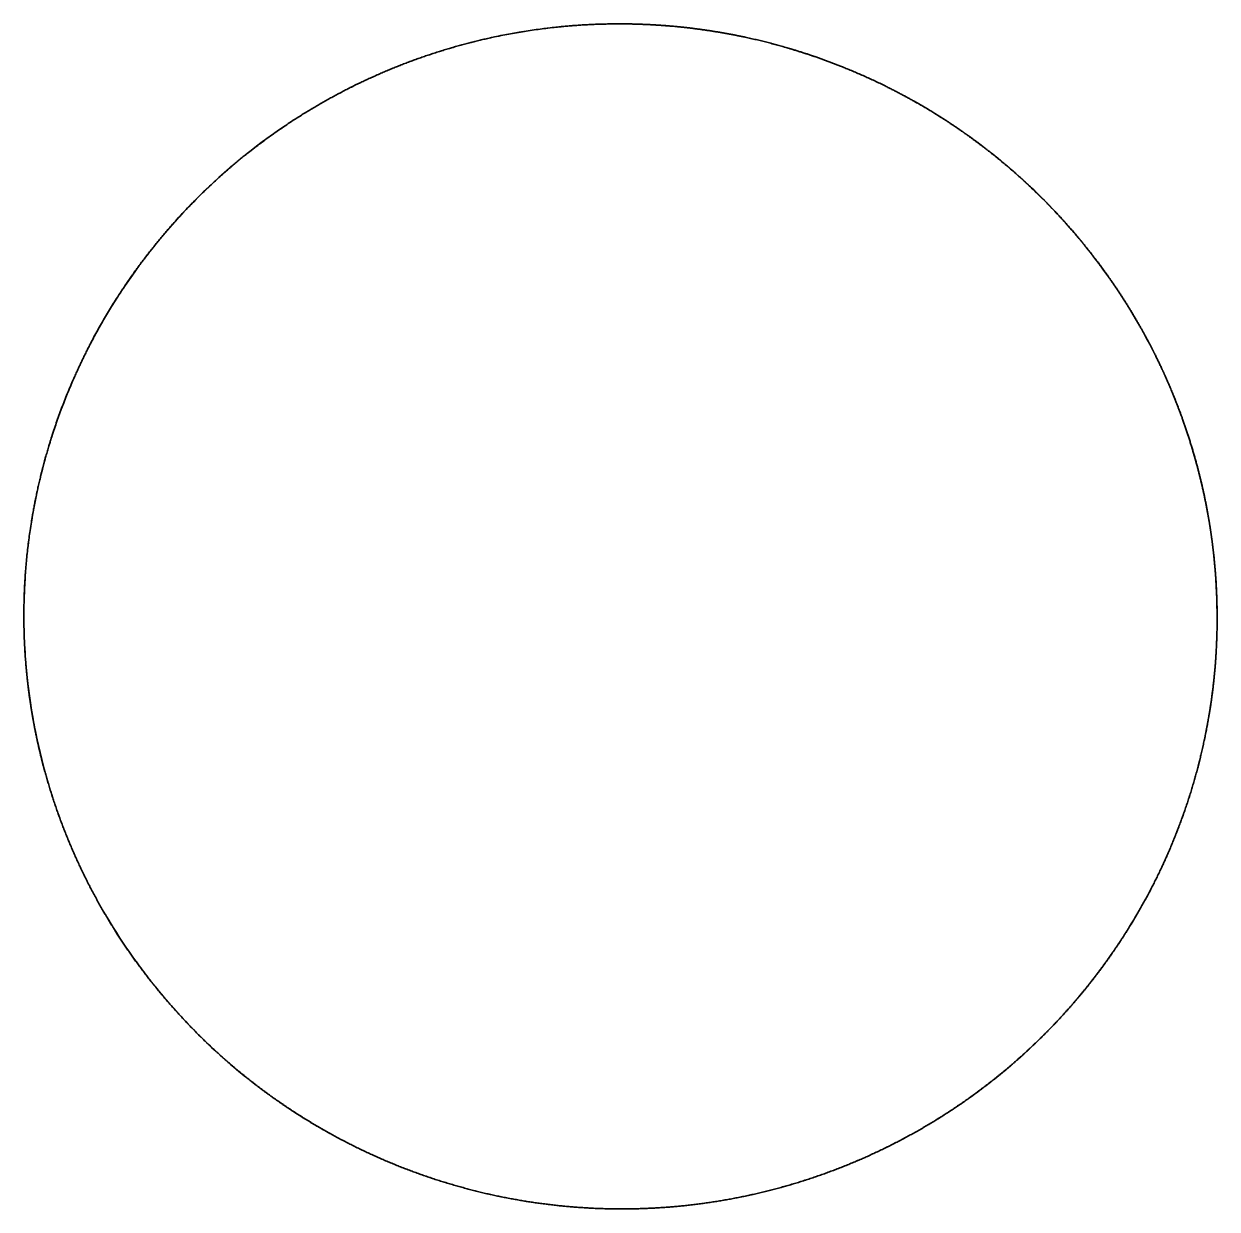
# Model space of a CAD drawing. Header units: millimetres. Extents: x 0 to 2650, y -1173 to 718.
# Drawn here: x 455.64 to 492.64, y -830.66 to -793.91 of the extents above; entities that cross this region are included whole.
import ezdxf

# ---------------------------------------------------------------- set-up
doc = ezdxf.new("R2010")
doc.units = ezdxf.units.MM
doc.layers.add('Blocks', color=7, linetype='Continuous')
doc.layers.add('Blocks$Inner', color=7, linetype='Continuous', lineweight=25, true_color=0x007f00)
doc.layers.add('Blocks$Outline', color=7, linetype='Continuous', lineweight=35, true_color=0xff3f3f)

# ---------------------------------------------------------------- blocks, each defined once
blk = doc.blocks.new('Balcony Lounge Bench Top')
at = {"layer": 'Blocks$Inner'}
for points, knots in [([(508.288, -232.983), (507.757, -232.983), (507.225, -233.006), (506.389, -233.079), (506.087, -233.113), (505.487, -233.196), (505.19, -233.245), (504.302, -233.412), (503.719, -233.553), (502.569, -233.89), (502.001, -234.086), (501.163, -234.424), (500.885, -234.544), (500.334, -234.798), (500.061, -234.933), (498.719, -235.635), (497.714, -236.295), (496.307, -237.427), (495.855, -237.829), (495.203, -238.468), (494.991, -238.688), (494.579, -239.133), (494.38, -239.361), (493.412, -240.519), (492.732, -241.513), (491.858, -243.107), (491.59, -243.659), (491.114, -244.776), (490.904, -245.343), (490.36, -247.067), (490.108, -248.249), (489.973, -249.464)], [317.879941, 317.879941, 317.879941, 317.879941, 320.227959, 320.227959, 321.553389, 321.553389, 322.878818, 322.878818, 325.529677, 325.529677, 328.180536, 328.180536, 329.505965, 329.505965, 330.831394, 330.831394, 336.133112, 336.133112, 338.783971, 338.783971, 340.1094, 340.1094, 341.43483, 341.43483, 346.736548, 346.736548, 349.387406, 349.387406, 352.038265, 352.038265, 357.339983, 357.339983, 357.339983, 357.339983]), ([(526.491, -253.496), (526.558, -252.889), (526.595, -252.28), (526.603, -251.669), (526.61, -251.06), (526.587, -250.451), (526.535, -249.845), (526.43, -248.635), (526.21, -247.449), (525.874, -246.284), (525.706, -245.701), (525.507, -245.121), (525.282, -244.557), (525.058, -243.996), (524.808, -243.447), (524.531, -242.91), (524.254, -242.375), (523.952, -241.855), (523.625, -241.35), (523.296, -240.842), (522.942, -240.35), (522.565, -239.877), (521.812, -238.932), (520.975, -238.072), (520.055, -237.294), (519.596, -236.906), (519.119, -236.542), (518.624, -236.201), (518.376, -236.03), (518.122, -235.864), (517.865, -235.706), (517.609, -235.547), (517.349, -235.395), (517.085, -235.25), (516.035, -234.67), (514.939, -234.2), (513.797, -233.837), (513.511, -233.746), (513.223, -233.662), (512.932, -233.586), (512.641, -233.509), (512.347, -233.439), (512.052, -233.377), (511.465, -233.253), (510.874, -233.158), (510.278, -233.092), (509.617, -233.019), (508.954, -232.983), (508.288, -232.983)], [286.701715, 286.701715, 286.701715, 286.701715, 288.533692, 288.533692, 288.533692, 290.361872, 290.361872, 290.361872, 293.998982, 293.998982, 293.998982, 295.831044, 295.831044, 295.831044, 297.649063, 297.649063, 297.649063, 299.463047, 299.463047, 299.463047, 301.2904, 301.2904, 301.2904, 304.932244, 304.932244, 304.932244, 306.750795, 306.750795, 306.750795, 307.66704, 307.66704, 307.66704, 308.580487, 308.580487, 308.580487, 312.212983, 312.212983, 312.212983, 313.124058, 313.124058, 313.124058, 314.040301, 314.040301, 314.040301, 315.861171, 315.861171, 315.861171, 317.879941, 317.879941, 317.879941, 317.879941]), ([(489.859, -251.564), (489.861, -252.742), (489.975, -253.906), (490.309, -255.633), (490.449, -256.206), (490.778, -257.325), (490.968, -257.873), (491.398, -258.95), (491.638, -259.477), (492.168, -260.511), (492.459, -261.018), (493.407, -262.5), (494.122, -263.413), (495.315, -264.673), (495.732, -265.075), (496.609, -265.841), (497.07, -266.206), (498.487, -267.224), (499.485, -267.806), (501.06, -268.535), (501.599, -268.754), (502.701, -269.142), (503.259, -269.308), (504.944, -269.726), (506.085, -269.896), (507.569, -269.975), (507.897, -269.983), (508.224, -269.983)], [230.605633, 230.605633, 230.605633, 230.605633, 234.110653, 234.110653, 235.863164, 235.863164, 237.615674, 237.615674, 239.368185, 239.368185, 241.120695, 241.120695, 244.625716, 244.625716, 246.378226, 246.378226, 248.130736, 248.130736, 251.635757, 251.635757, 253.388268, 253.388268, 255.140778, 255.140778, 258.645799, 258.645799, 259.628685, 259.628685, 259.628685, 259.628685]), ([(516.519, -267.983), (516.577, -267.953), (516.623, -267.93), (516.669, -267.906), (517.738, -267.348), (518.743, -266.69), (519.685, -265.932), (520.157, -265.553), (520.61, -265.15), (521.042, -264.726), (521.472, -264.304), (521.88, -263.862), (522.267, -263.4), (522.655, -262.937), (523.019, -262.456), (523.36, -261.957), (523.702, -261.456), (524.023, -260.933), (524.315, -260.4), (524.897, -259.337), (525.371, -258.227), (525.737, -257.07), (525.92, -256.489), (526.076, -255.899), (526.201, -255.304), (526.328, -254.706), (526.424, -254.103), (526.491, -253.496)], [268.320239, 268.320239, 268.320239, 268.320239, 268.47691, 268.47691, 268.47691, 272.117153, 272.117153, 272.117153, 273.94375, 273.94375, 273.94375, 275.756964, 275.756964, 275.756964, 277.574239, 277.574239, 277.574239, 279.405661, 279.405661, 279.405661, 283.041882, 283.041882, 283.041882, 284.869825, 284.869825, 284.869825, 286.701715, 286.701715, 286.701715, 286.701715]), ([(508.224, -269.983), (508.451, -269.983), (508.677, -269.979), (508.903, -269.97), (509.203, -269.959), (509.503, -269.94), (509.802, -269.914), (510.996, -269.809), (512.17, -269.589), (513.322, -269.253), (513.612, -269.168), (513.899, -269.077), (514.184, -268.978), (514.469, -268.879), (514.753, -268.773), (515.034, -268.66), (515.534, -268.458), (516.025, -268.235), (516.519, -267.983)], [259.628685, 259.628685, 259.628685, 259.628685, 260.315719, 260.315719, 260.315719, 261.226668, 261.226668, 261.226668, 264.858222, 264.858222, 264.858222, 265.771329, 265.771329, 265.771329, 266.687278, 266.687278, 266.687278, 268.320239, 268.320239, 268.320239, 268.320239])]:
    blk.add_open_spline(points, degree=3, knots=knots, dxfattribs=at)
blk.add_rational_spline([(489.973, -249.464), (489.895, -250.166), (489.857, -250.866), (489.859, -251.564)], [1, 0.999999999992, 0.999999999992, 1], degree=3, dxfattribs=at)
at = {"layer": 'Blocks$Outline'}
blk.add_rational_spline([(489.973, -249.464), (490.108, -248.249), (490.36, -247.067), (490.904, -245.343), (491.114, -244.776), (491.59, -243.659), (491.858, -243.107), (492.732, -241.513), (493.412, -240.519), (494.38, -239.361), (494.579, -239.133), (494.991, -238.688), (495.203, -238.468), (495.855, -237.829), (496.307, -237.427), (497.714, -236.295), (498.719, -235.635), (500.061, -234.933), (500.334, -234.798), (500.885, -234.544), (501.163, -234.424), (502.001, -234.086), (502.569, -233.89), (503.719, -233.553), (504.302, -233.412), (505.19, -233.245), (505.487, -233.196), (506.087, -233.113), (506.389, -233.079), (507.225, -233.006), (507.757, -232.983), (508.288, -232.983), (508.954, -232.983), (509.617, -233.019), (510.278, -233.092), (510.874, -233.158), (511.465, -233.253), (512.052, -233.377), (512.347, -233.439), (512.641, -233.509), (512.932, -233.586), (513.223, -233.662), (513.511, -233.746), (513.797, -233.837), (514.939, -234.2), (516.035, -234.67), (517.085, -235.25), (517.349, -235.395), (517.609, -235.547), (517.865, -235.706), (518.122, -235.864), (518.376, -236.03), (518.624, -236.201), (519.119, -236.542), (519.596, -236.906), (520.055, -237.294), (520.975, -238.072), (521.812, -238.932), (522.565, -239.877), (522.942, -240.35), (523.296, -240.842), (523.625, -241.35), (523.952, -241.855), (524.254, -242.375), (524.531, -242.91), (524.808, -243.447), (525.058, -243.996), (525.282, -244.557), (525.507, -245.121), (525.706, -245.701), (525.874, -246.284), (526.21, -247.449), (526.43, -248.635), (526.535, -249.845), (526.587, -250.451), (526.61, -251.06), (526.603, -251.669), (526.595, -252.28), (526.558, -252.889), (526.491, -253.496), (526.424, -254.103), (526.328, -254.706), (526.201, -255.304), (526.076, -255.899), (525.92, -256.489), (525.737, -257.07), (525.371, -258.227), (524.897, -259.337), (524.315, -260.4), (524.023, -260.933), (523.702, -261.456), (523.36, -261.957), (523.019, -262.456), (522.655, -262.937), (522.267, -263.4), (521.88, -263.862), (521.472, -264.304), (521.042, -264.726), (520.61, -265.15), (520.157, -265.553), (519.685, -265.932), (518.743, -266.69), (517.738, -267.348), (516.669, -267.906), (516.623, -267.93), (516.577, -267.953), (516.519, -267.983), (516.025, -268.235), (515.534, -268.458), (515.034, -268.66), (514.753, -268.773), (514.469, -268.879), (514.184, -268.978), (513.899, -269.077), (513.612, -269.168), (513.322, -269.253), (512.17, -269.589), (510.996, -269.809), (509.802, -269.914), (509.503, -269.94), (509.203, -269.959), (508.903, -269.97), (508.677, -269.979), (508.451, -269.983), (508.224, -269.983), (507.897, -269.983), (507.569, -269.975), (506.085, -269.896), (504.944, -269.726), (503.259, -269.308), (502.701, -269.142), (501.599, -268.754), (501.06, -268.535), (499.485, -267.806), (498.487, -267.224), (497.07, -266.206), (496.609, -265.841), (495.732, -265.075), (495.315, -264.673), (494.122, -263.413), (493.407, -262.5), (492.459, -261.018), (492.168, -260.511), (491.638, -259.477), (491.398, -258.95), (490.968, -257.873), (490.778, -257.325), (490.449, -256.206), (490.309, -255.633), (489.975, -253.906), (489.861, -252.742), (489.859, -251.564), (489.857, -250.866), (489.895, -250.166), (489.973, -249.464)], [1, 1, 1, 1, 1, 1, 1, 1, 1, 1, 1, 1, 1, 1, 1, 1, 1, 1, 1, 1, 1, 1, 1, 1, 1, 1, 1, 1, 1, 1, 1, 1, 1, 1, 1, 1, 1, 1, 1, 1, 1, 1, 1, 1, 1, 1, 1, 1, 1, 1, 1, 1, 1, 1, 1, 1, 1, 1, 1, 1, 1, 1, 1, 1, 1, 1, 1, 1, 1, 1, 1, 1, 1, 1, 1, 1, 1, 1, 1, 1, 1, 1, 1, 1, 1, 1, 1, 1, 1, 1, 1, 1, 1, 1, 1, 1, 1, 1, 1, 1, 1, 1, 1, 1, 1, 1, 1, 1, 1, 1, 1, 1, 1, 1, 1, 1, 1, 1, 1, 1, 1, 1, 1, 1, 1, 1, 1, 1, 1, 1, 1, 1, 1, 1, 1, 1, 1, 1, 1, 1, 1, 1, 1, 1, 1, 1, 1, 1, 1, 1, 1, 1, 0.999999999992, 0.999999999992, 1], degree=3, knots=[-357.339983, -357.339983, -357.339983, -357.339983, -352.038265, -352.038265, -349.387406, -349.387406, -346.736548, -346.736548, -341.43483, -341.43483, -340.1094, -340.1094, -338.783971, -338.783971, -336.133112, -336.133112, -330.831394, -330.831394, -329.505965, -329.505965, -328.180536, -328.180536, -325.529677, -325.529677, -322.878818, -322.878818, -321.553389, -321.553389, -320.227959, -320.227959, -317.879941, -317.879941, -317.879941, -315.861171, -315.861171, -315.861171, -314.040301, -314.040301, -314.040301, -313.124058, -313.124058, -313.124058, -312.212983, -312.212983, -312.212983, -308.580487, -308.580487, -308.580487, -307.66704, -307.66704, -307.66704, -306.750795, -306.750795, -306.750795, -304.932244, -304.932244, -304.932244, -301.2904, -301.2904, -301.2904, -299.463047, -299.463047, -299.463047, -297.649063, -297.649063, -297.649063, -295.831044, -295.831044, -295.831044, -293.998982, -293.998982, -293.998982, -290.361872, -290.361872, -290.361872, -288.533692, -288.533692, -288.533692, -286.701715, -286.701715, -286.701715, -284.869825, -284.869825, -284.869825, -283.041882, -283.041882, -283.041882, -279.405661, -279.405661, -279.405661, -277.574239, -277.574239, -277.574239, -275.756964, -275.756964, -275.756964, -273.94375, -273.94375, -273.94375, -272.117153, -272.117153, -272.117153, -268.47691, -268.47691, -268.47691, -268.320239, -268.320239, -268.320239, -266.687278, -266.687278, -266.687278, -265.771329, -265.771329, -265.771329, -264.858222, -264.858222, -264.858222, -261.226668, -261.226668, -261.226668, -260.315719, -260.315719, -260.315719, -259.628685, -259.628685, -259.628685, -258.645799, -258.645799, -255.140778, -255.140778, -253.388268, -253.388268, -251.635757, -251.635757, -248.130736, -248.130736, -246.378226, -246.378226, -244.625716, -244.625716, -241.120695, -241.120695, -239.368185, -239.368185, -237.615674, -237.615674, -235.863164, -235.863164, -234.110653, -234.110653, -230.605633, -230.605633, -230.605633, -227.539795, -227.539795, -227.539795, -227.539795], dxfattribs=at)

msp = doc.modelspace()

# ---------------------------------------------------------------- block references
at = {"layer": 'Blocks', "rotation": 270.0000000000026}
msp.add_blockref('Balcony Lounge Bench Top', (725.626, -304.048), dxfattribs=at)

doc.saveas('drawing.dxf')
